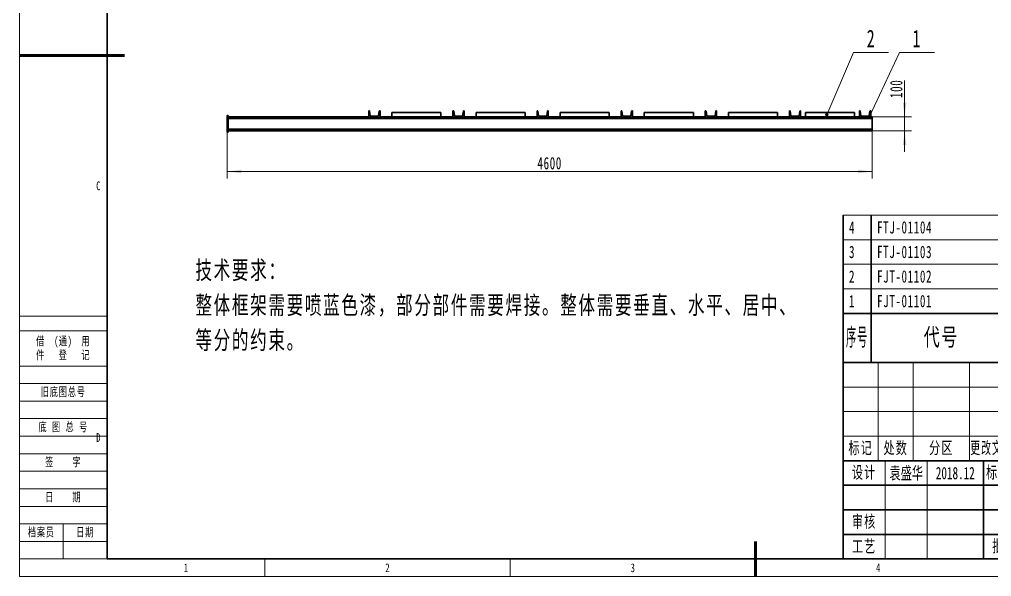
# Model space of a CAD drawing. Header units: millimetres. Extents: x -5250 to 5250, y -3712 to 3712.
# Drawn here: x -5250 to 1683, y -3712 to 257 of the extents above; entities that cross this region are included whole.
import ezdxf
from ezdxf.enums import TextEntityAlignment as Align

# ---------------------------------------------------------------- set-up
doc = ezdxf.new("R2010")
doc.units = ezdxf.units.MM
doc.layers.get('0').update_dxf_attribs({"lineweight": 35})
for name, color, linetype, lineweight in [('尺寸线层', 3, 'Continuous', 18), ('粗实线层', 7, 'Continuous', 35), ('细实线层', 7, 'Continuous', 18)]:
    doc.layers.add(name, color=color, linetype=linetype, lineweight=lineweight)
doc.styles.add('标准', font='', dxfattribs={"width": 0.667})
doc.styles.get('标准').set_extended_font_data('宋体')
doc.dimstyles.new('标准', dxfattribs={"dimscale": 625, "dimtxt": 3.5, "dimasz": 4, "dimexe": 2, "dimexo": 0, "dimtad": 1, "dimdsep": 46, "dimtxsty": '标准', "dimblk": '_CAXARROW', "dimcen": 0, "dimdle": 8, "dimazin": 2, "dimtfac": 0.707107, "dimtdec": 3, "dimtmove": 2, "dimatfit": 3, "dimfxl": 0, "dimfrac": 2, "dimtolj": 1, "dimarcsym": 0})

# ---------------------------------------------------------------- blocks, each defined once
blk = doc.blocks.new('$CAXA_FRAME_13B17AC1$')
at = {"layer": '粗实线层'}
for p, q in [((-185, 143.5), (-185, -143.5)), ((-185, -143.5), (205, -143.5))]:
    blk.add_line(p, q, dxfattribs=at)
at = {"layer": '粗实线层', "lineweight": 60}
for p, q in [((-210, 0), (-180, 0)), ((0, -148.5), (0, -138.5))]:
    blk.add_line(p, q, dxfattribs=at)
at = {"layer": '细实线层'}
for p, q in [((-210, 148.5), (-210, -148.5)), ((-185, -74.25), (-210, -74.25)), ((-140, -143.5), (-140, -148.5)), ((-70, -143.5), (-70, -148.5)), ((-210, -148.5), (210, -148.5))]:
    blk.add_line(p, q, dxfattribs=at)
at = {"layer": '尺寸线层', "style": '标准', "width": 0.667}
for tag, p in [('T1', (-162.5, 146)), ('T2', (-105, 146)), ('T3', (-35, 146)), ('T4', (35, 146)), ('T5', (105, 146)), ('T6', (172.5, 146)), ('L1', (-187.5, 108.875)), ('R1', (207.5, 108.875)), ('L2', (-187.5, 37.125)), ('R2', (207.5, 37.125)), ('L3', (-187.5, -37.125)), ('R3', (207.5, -37.125)), ('L4', (-187.5, -108.875)), ('R4', (207.5, -108.875)), ('B1', (-162.5, -146)), ('B2', (-105, -146)), ('B3', (-35, -146)), ('B4', (35, -146)), ('B5', (105, -146)), ('B6', (172.5, -146))]:
    blk.add_attdef(tag, text='', height=2.595, dxfattribs=at).set_placement(p, align=Align.MIDDLE_CENTER)
blk = doc.blocks.new('$CAXA_TITLE_151E506F$')
at = {"layer": '粗实线层'}
for p, q in [((0, 56), (-180, 56)), ((-180, 56), (-180, 0)), ((-100, 56), (-100, 0)), ((-50, 56), (-50, 0)), ((0, 0), (0, 56)), ((0, 39), (-50, 39)), ((-50, 28), (-180, 28)), ((-140, 28), (-140, 0)), ((-74, 28), (-74, 9)), ((-62, 28), (-62, 9)), ((-100, 21), (-180, 21)), ((0, 21), (-50, 21)), ((-100, 14), (-180, 14)), ((0, 9), (-100, 9)), ((-100, 7), (-180, 7)), ((0, 0), (-180, 0))]:
    blk.add_line(p, q, dxfattribs=at)
at = {"layer": '细实线层'}
for p, q in [((-170, 56), (-170, 28)), ((-160, 56), (-160, 28)), ((-144, 56), (-144, 28)), ((-128, 56), (-128, 0)), ((-116, 56), (-116, 0)), ((-100, 49), (-180, 49)), ((-100, 42), (-180, 42)), ((-100, 35), (-180, 35)), ((-168, 28), (-168, 0)), ((-156, 28), (-156, 0)), ((-50, 18), (-100, 18)), ((-93.5, 18), (-93.5, 9)), ((-87, 18), (-87, 9)), ((-80.5, 18), (-80.5, 9))]:
    blk.add_line(p, q, dxfattribs=at)
at = {"layer": '尺寸线层', "attachment_point": 5, "line_spacing_factor": 0.963108, "style": '标准'}
for s, insert, char_height, width in [('\\T1.1;标记', (-175, 31.5), 3.481, 18), ('\\T1.1;处数', (-165, 31.5), 3.481, 18), ('\\T1.1;分区', (-152, 31.5), 3.481, 30), ('\\T1.1;{\\W0.592404;更改文件号}', (-136, 31.5), 3.4806, 30), ('\\T1.1;签名', (-122, 31.5), 3.481, 22), ('\\T1.1;{\\W0.605422;年、月、日}', (-108, 31.5), 3.4806, 30), ('\\T1.1;设计', (-174, 24.5), 3.481, 22), ('\\T1.1;标准化', (-134, 24.5), 3.481, 22), ('\\T1.1;阶段标记', (-87, 23), 3.481, 50), ('\\T1.1;重量', (-68, 23), 3.481, 22), ('\\T1.1;比例', (-56, 23), 3.481, 22), ('\\T1.1;审核', (-174, 10.5), 3.481, 22), ('\\T1.1;工艺', (-174, 3.5), 3.481, 22), ('\\T1.1;批准', (-134, 3.5), 3.481, 22), ('\\T1.1;共', (-95, 4.5), 3.481, 8), ('\\T1.1;张', (-81, 4.5), 3.481, 8), ('\\T1.1;第', (-69, 4.5), 3.481, 8), ('\\T1.1;张', (-55, 4.5), 3.481, 8)]:
    blk.add_mtext(s, dxfattribs=dict(at, insert=insert, char_height=char_height, width=width))
at = {"layer": '尺寸线层', "style": '标准'}
for tag, height, width, p in [('标记C', 3.63, 0.664996, (-175, 52.5)), ('处数C', 3.63, 0.664996, (-165, 52.5)), ('分区C', 3.63, 0.667, (-152, 52.5)), ('更改文件号C', 3.63, 0.498314, (-136, 52.5)), ('更改签名C', 3.63, 0.447537, (-122, 52.5)), ('更改日期C', 3.63, 0.610278, (-108, 52.5)), ('单位名称', 5.19, 0.667, (-25, 47.5)), ('标记B', 3.63, 0.664996, (-175, 45.5)), ('处数B', 3.63, 0.664996, (-165, 45.5)), ('分区B', 3.63, 0.667, (-152, 45.5)), ('更改文件号B', 3.63, 0.498314, (-136, 45.5)), ('更改签名B', 3.63, 0.447537, (-122, 45.5)), ('更改日期B', 3.63, 0.610278, (-108, 45.5)), ('材料名称', 5.19, 0.667, (-75, 42)), ('标记A', 3.63, 0.664996, (-175, 38.5)), ('处数A', 3.63, 0.664996, (-165, 38.5)), ('分区A', 3.63, 0.667, (-152, 38.5)), ('更改文件号A', 3.63, 0.498314, (-136, 38.5)), ('更改签名A', 3.63, 0.447537, (-122, 38.5)), ('更改日期A', 3.63, 0.610278, (-108, 38.5)), ('图纸名称', 5.19, 0.667, (-25, 30)), ('设计', 3.63, 0.667, (-162, 24.5)), ('设计日期', 3.63, 0.667, (-148, 24.5)), ('标准化', 3.63, 0.667, (-122, 24.5)), ('标准化日期', 3.63, 0.554163, (-108, 24.5)), ('图纸编号', 5.19, 0.667, (-25, 15)), ('阶段标记S', 3.63, 0.223769, (-96.75, 13.5)), ('阶段标记A', 3.63, 0.223769, (-90.25, 13.5)), ('阶段标记B', 3.63, 0.223769, (-83.75, 13.5)), ('阶段标记C', 3.63, 0.223769, (-77.25, 13.5)), ('重量', 3.63, 0.667, (-68, 13.5)), ('图纸比例', 3.63, 0.510551, (-56, 13.5)), ('审核', 3.63, 0.667, (-162, 10.5)), ('审核日期', 3.63, 0.667, (-148, 10.5)), ('工艺', 3.63, 0.667, (-162, 3.5)), ('工艺日期', 3.63, 0.667, (-148, 3.5)), ('批准', 3.63, 0.667, (-122, 3.5)), ('批准日期', 3.63, 0.667, (-108, 3.5)), ('页数', 3.63, 0.667, (-88, 4.5)), ('页码', 3.63, 0.667, (-62, 4.5)), ('投影符号', 3.63, 0.667, (-25, 4.5))]:
    blk.add_attdef(tag, text='', height=height, dxfattribs=dict(at, width=width)).set_placement(p, align=Align.MIDDLE_CENTER)
blk = doc.blocks.new('*X5')
at = {"layer": '细实线层'}
for p, q in [((-25, 65), (0, 65)), ((-25, 55), (0, 55)), ((-25, 50), (0, 50)), ((-25, 45), (0, 45)), ((-25, 40), (0, 40)), ((-25, 35), (0, 35)), ((-25, 30), (0, 30)), ((-25, 25), (0, 25)), ((-25, 20), (0, 20)), ((-25, 15), (0, 15)), ((-25, 10), (0, 10)), ((-12.5, 0), (-12.5, 10)), ((-25, 5), (0, 5)), ((-25, 0), (0, 0))]:
    blk.add_line(p, q, dxfattribs=at)
at = {"layer": '尺寸线层', "attachment_point": 5, "line_spacing_factor": 0.963108, "style": '标准'}
for s, insert, char_height, width in [('\\T1.1;借  (通)  用\\P件   登   记', (-12.5, 60), 2.4861, 48), ('\\T1.1;旧底图总号', (-12.5, 47.5), 2.4861, 48), ('\\T1.1;底 图 总 号', (-12.5, 37.5), 2.4861, 48), ('\\T1.1;签    字', (-12.5, 27.5), 2.4861, 48), ('\\T1.1;日    期', (-12.5, 17.5), 2.4861, 48), ('\\T1.1;档案员', (-18.75, 7.5), 2.486, 23), ('\\T1.1;日期', (-6.25, 7.5), 2.486, 23)]:
    blk.add_mtext(s, dxfattribs=dict(at, insert=insert, char_height=char_height, width=width))
at = {"layer": '尺寸线层', "style": '标准', "width": 0.667}
for tag, p in [('登记', (-12.5, 52.5)), ('旧底图总号', (-12.5, 42.5)), ('底图总号', (-12.5, 32.5)), ('签字', (-12.5, 22.5)), ('签字日期', (-12.5, 12.5)), ('档案员', (-18.75, 2.5)), ('日期', (-6.25, 2.5))]:
    blk.add_attdef(tag, text='', height=2.6, dxfattribs=at).set_placement(p, align=Align.MIDDLE_CENTER)
blk = doc.blocks.new('$CAXA_BOMTABLE_86AFA1F5$')
at = {"layer": '细实线层', "color": 0, "linetype": 'Continuous', "lineweight": 18}
for p, q in [((-4500, 1050), (0, 1050)), ((-4500, 875), (0, 875)), ((-4500, 875), (0, 875)), ((-4500, 700), (0, 700)), ((-4500, 700), (0, 700)), ((-4500, 525), (0, 525)), ((-4500, 525), (0, 525)), ((-4500, 350), (0, 350))]:
    blk.add_line(p, q, dxfattribs=at)
at = {"layer": '细实线层', "color": 0, "linetype": 'Continuous', "lineweight": 35}
for p, q in [((-4500, 1050), (-4500, 875)), ((-4300, 1050), (-4300, 875)), ((-3300, 1050), (-3300, 875)), ((-2200, 1050), (-2200, 875)), ((-2000, 1050), (-2000, 875)), ((-1050, 1050), (-1050, 875)), ((-800, 1050), (-800, 875)), ((-500, 1050), (-500, 875)), ((0, 1050), (0, 875)), ((0, 1050), (0, 875)), ((-4500, 875), (-4500, 700)), ((-4300, 875), (-4300, 700)), ((-3300, 875), (-3300, 700)), ((-2200, 875), (-2200, 700)), ((-2000, 875), (-2000, 700)), ((-1050, 875), (-1050, 700)), ((-800, 875), (-800, 700)), ((-500, 875), (-500, 700)), ((0, 875), (0, 700)), ((0, 875), (0, 700)), ((-4500, 700), (-4500, 525)), ((-4300, 700), (-4300, 525)), ((-3300, 700), (-3300, 525)), ((-2200, 700), (-2200, 525)), ((-2000, 700), (-2000, 525)), ((-1050, 700), (-1050, 525)), ((-800, 700), (-800, 525)), ((-500, 700), (-500, 525)), ((0, 700), (0, 525)), ((0, 700), (0, 525)), ((-4500, 525), (-4500, 350)), ((-4300, 525), (-4300, 350)), ((-3300, 525), (-3300, 350)), ((-2200, 525), (-2200, 350)), ((-2000, 525), (-2000, 350)), ((-1050, 525), (-1050, 350)), ((-800, 525), (-800, 350)), ((-500, 525), (-500, 350)), ((0, 525), (0, 350)), ((0, 525), (0, 350)), ((-4500, 350), (0, 350)), ((-4500, 350), (-4500, 0)), ((-4300, 350), (-4300, 0)), ((-3300, 350), (-3300, 0)), ((-2200, 350), (-2200, 0)), ((-2000, 350), (-2000, 0)), ((-1050, 350), (-1050, 0)), ((-800, 350), (-800, 175)), ((-500, 350), (-500, 175)), ((0, 350), (0, 0)), ((-1050, 175), (-500, 175)), ((-500, 175), (-500, 0)), ((-4500, 0), (0, 0))]:
    blk.add_line(p, q, dxfattribs=at)
at = {"layer": '细实线层', "color": 0, "line_spacing_factor": 1.15057, "style": '标准'}
for s, insert, char_height, width, attachment_point in [('\\T1.1;4', (-4458.5, 962.5), 87.5, 299.5, 4), ('\\T1.1;FTJ-01104', (-4258.5, 962.5), 87.5, 1899.5, 4), ('\\T1.1;支架固定块', (-3258.5, 962.5), 87.5, 2099.5, 4), ('\\T1.1;2', (-2158.5, 962.5), 87.5, 299.5, 4), ('\\T1.1;45#', (-1958.5, 962.5), 87.5, 1799.5, 4), ('\\T1.1;挡板固定板2', (-3258.5, 787.5), 87.5, 2099.5, 4), ('\\T1.1;Q235', (-1958.5, 787.5), 87.5, 1799.5, 4), ('\\T1.1;3', (-4458.5, 787.5), 87.5, 299.5, 4), ('\\T1.1;FTJ-01103', (-4258.5, 787.5), 87.5, 1899.5, 4), ('\\T1.1;12', (-2158.5, 787.5), 87.5, 299.5, 4), ('\\T1.1;2', (-4458.5, 612.5), 87.5, 299.5, 4), ('\\T1.1;FJT-01102', (-4258.5, 612.5), 87.5, 1899.5, 4), ('\\T1.1;挡板固定板', (-3258.5, 612.5), 87.5, 2099.5, 4), ('\\T1.1;24', (-2158.5, 612.5), 87.5, 299.5, 4), ('\\T1.1;Q235', (-1958.5, 612.5), 87.5, 1799.5, 4), ('\\T1.1;支架固定块', (-3258.5, 437.5), 87.5, 2099.5, 4), ('\\T1.1;Q235', (-1958.5, 437.5), 87.5, 1799.5, 4), ('\\T1.1;1', (-4458.5, 437.5), 87.5, 299.5, 4), ('\\T1.1;FJT-01101', (-4258.5, 437.5), 87.5, 1899.5, 4), ('\\T1.1;14', (-2158.5, 437.5), 87.5, 299.5, 4), ('\\T1.1;单件', (-925, 262.5), 87.5, 418.5, 5), ('\\T1.1;总计', (-650, 262.5), 87.5, 508.5, 5), ('\\T1.1;{\\W0.425474;序号}', (-4400, 175), 125, 297, 5), ('\\T1.1;代号', (-3800, 175), 125, 1737, 5), ('\\T1.1;名称', (-2750, 175), 125, 1917, 5), ('\\T1.1;{\\W0.422936;数量}', (-2100, 175), 125, 297, 5), ('\\T1.1;材料', (-1525, 175), 125, 1647, 5), ('\\T1.1;备注', (-250, 175), 125, 837, 5), ('\\T1.1;重量', (-775, 87.5), 87.5, 958.5, 5)]:
    blk.add_mtext(s, dxfattribs=dict(at, insert=insert, char_height=char_height, width=width, attachment_point=attachment_point))
blk = doc.blocks.new('*X7')
at = {"layer": '尺寸线层', "linetype": 'Continuous', "lineweight": 18}
for points in [[(-3768.3, -826.5), (-3668.3, -814), (-3668.3, -839)], [(831.7, -826.5), (731.7, -814), (731.7, -839)]]:
    blk.add_hatch(color=0, dxfattribs=at).paths.add_polyline_path(points, flags=0)
at = {"layer": '尺寸线层', "color": 0, "linetype": 'Continuous', "lineweight": 18}
for p, q in [((-3768.3, -546.8), (-3768.3, -876.5)), ((831.7, -536.8), (831.7, -876.5)), ((-3768.3, -826.5), (831.7, -826.5))]:
    blk.add_line(p, q, dxfattribs=at)
at = {"layer": '尺寸线层', "color": 0, "lineweight": 18, "insert": (-1468.3, -767.7), "char_height": 87.5, "width": 344.567, "attachment_point": 5, "line_spacing_factor": 1.15057, "style": '标准'}
blk.add_mtext('\\T1.1;4600', dxfattribs=at)
blk = doc.blocks.new('_CAXARROW')
blk.add_hatch(color=0).paths.add_polyline_path([(0, 0), (-1, 0.125), (-1, -0.125)], flags=0)
blk = doc.blocks.new('*X9')
at = {"layer": '尺寸线层', "linetype": 'Continuous', "lineweight": 18}
for points in [[(1063.4, -436.8), (1075.9, -336.8), (1050.9, -336.8)], [(1063.4, -536.8), (1075.9, -636.8), (1050.9, -636.8)]]:
    blk.add_hatch(color=0, dxfattribs=at).paths.add_polyline_path(points, flags=0)
at = {"layer": '尺寸线层', "color": 0, "linetype": 'Continuous', "lineweight": 18}
for p, q in [((1063.4, -177.3), (1063.4, -686.8)), ((831.7, -436.8), (1113.4, -436.8)), ((831.7, -536.8), (1113.4, -536.8))]:
    blk.add_line(p, q, dxfattribs=at)
at = {"layer": '尺寸线层', "color": 0, "lineweight": 18, "insert": (1004.3, -237.2), "char_height": 87.5, "width": 239.71, "attachment_point": 5, "rotation": 90, "line_spacing_factor": 1.15057, "style": '标准'}
blk.add_mtext('\\T1.1;100', dxfattribs=at)
blk = doc.blocks.new('*X22')
at = {"layer": '细实线层', "lineweight": 18}
h = blk.add_hatch(color=0, dxfattribs=at)
edge = h.paths.add_edge_path(flags=0)
edge.add_arc((0, 0), 12.5, 0, 360)
at = {"layer": '细实线层', "color": 0}
for p, q in [((0, 0), (213.4, 456)), ((213.4, 456), (463.4, 456))]:
    blk.add_line(p, q, dxfattribs=at)
at = {"layer": '细实线层', "color": 0, "lineweight": 18, "insert": (338.4, 493.5), "char_height": 125, "width": 425, "attachment_point": 8, "line_spacing_factor": 1.15057, "style": '标准'}
blk.add_mtext('\\T1.1;1', dxfattribs=at)
blk = doc.blocks.new('*X23')
at = {"layer": '细实线层', "lineweight": 18}
h = blk.add_hatch(color=0, dxfattribs=at)
edge = h.paths.add_edge_path(flags=0)
edge.add_arc((0, 0), 12.5, 0, 360)
at = {"layer": '细实线层', "color": 0}
for p, q in [((0, 0), (190.8, 443.1)), ((190.8, 443.1), (440.8, 443.1))]:
    blk.add_line(p, q, dxfattribs=at)
at = {"layer": '细实线层', "color": 0, "lineweight": 18, "insert": (315.8, 480.6), "char_height": 125, "width": 425, "attachment_point": 8, "line_spacing_factor": 1.15057, "style": '标准'}
blk.add_mtext('\\T1.1;2', dxfattribs=at)

msp = doc.modelspace()

# ---------------------------------------------------------------- linework, layer by layer
at = {"layer": '粗实线层', "linetype": 'Continuous', "lineweight": 35}
for p, q in [((-2755.895, -393.76), (-2758.331, -393.76)), ((-2758.331, -393.76), (-2758.331, -436.76)), ((-2747.731, -429.228), (-2752.931, -396.292)), ((-2683.731, -396.292), (-2688.931, -429.228)), ((-2678.331, -393.76), (-2680.768, -393.76)), ((-2678.331, -436.76), (-2678.331, -393.76)), ((-2593.331, -406.76), (-2593.331, -436.76)), ((-2243.331, -406.76), (-2593.331, -406.76)), ((-2243.331, -406.76), (-2243.331, -436.76)), ((-2155.895, -393.76), (-2158.331, -393.76)), ((-2158.331, -393.76), (-2158.331, -436.76)), ((-2147.731, -429.228), (-2152.931, -396.292)), ((-2083.731, -396.292), (-2088.931, -429.228)), ((-2078.331, -393.76), (-2080.768, -393.76)), ((-2078.331, -436.76), (-2078.331, -393.76)), ((-1993.331, -406.76), (-1993.331, -436.76)), ((-1643.331, -406.76), (-1993.331, -406.76)), ((-1643.331, -406.76), (-1643.331, -436.76)), ((-1555.895, -393.76), (-1558.331, -393.76)), ((-1558.331, -393.76), (-1558.331, -436.76)), ((-1547.731, -429.228), (-1552.931, -396.292)), ((-1483.731, -396.292), (-1488.931, -429.228)), ((-1478.331, -393.76), (-1480.768, -393.76)), ((-1478.331, -436.76), (-1478.331, -393.76)), ((-1393.331, -406.76), (-1393.331, -436.76)), ((-1043.331, -406.76), (-1393.331, -406.76)), ((-1043.331, -406.76), (-1043.331, -436.76)), ((-955.895, -393.76), (-958.331, -393.76)), ((-958.331, -393.76), (-958.331, -436.76)), ((-947.731, -429.228), (-952.931, -396.292)), ((-883.731, -396.292), (-888.931, -429.228)), ((-878.331, -393.76), (-880.768, -393.76)), ((-878.331, -436.76), (-878.331, -393.76)), ((-443.331, -406.76), (-793.331, -406.76)), ((-793.331, -406.76), (-793.331, -436.76)), ((-443.331, -406.76), (-443.331, -436.76)), ((-355.895, -393.76), (-358.331, -393.76)), ((-358.331, -393.76), (-358.331, -436.76)), ((-347.731, -429.228), (-352.931, -396.292)), ((-283.731, -396.292), (-288.931, -429.228)), ((-278.331, -393.76), (-280.768, -393.76)), ((-278.331, -436.76), (-278.331, -393.76)), ((156.669, -406.76), (-193.331, -406.76)), ((-193.331, -406.76), (-193.331, -436.76)), ((156.669, -406.76), (156.669, -436.76)), ((244.105, -393.76), (241.669, -393.76)), ((241.669, -393.76), (241.669, -436.76)), ((252.269, -429.228), (247.069, -396.292)), ((316.269, -396.292), (311.069, -429.228)), ((321.669, -393.76), (319.232, -393.76)), ((321.669, -436.76), (321.669, -393.76)), ((356.669, -406.76), (356.669, -436.76)), ((706.669, -406.76), (356.669, -406.76)), ((706.669, -406.76), (706.669, -436.76)), ((744.105, -393.76), (741.669, -393.76)), ((741.669, -393.76), (741.669, -436.76)), ((752.269, -429.228), (747.069, -396.292)), ((816.269, -396.292), (811.069, -429.228)), ((821.669, -393.76), (819.232, -393.76)), ((821.669, -436.76), (821.669, -393.76)), ((-3760.331, -426.76), (-3768.331, -426.76)), ((-3768.331, -426.76), (-3768.331, -546.76)), ((-3760.331, -426.76), (-3760.331, -546.76)), ((-2758.331, -436.76), (-3760.331, -436.76)), ((-3760.331, -441.76), (831.669, -441.76)), ((-3760.331, -448.76), (831.669, -448.76)), ((-2691.895, -431.76), (-2744.768, -431.76)), ((-2158.331, -436.76), (-2678.331, -436.76)), ((-2091.895, -431.76), (-2144.768, -431.76)), ((-1558.331, -436.76), (-2078.331, -436.76)), ((-1491.895, -431.76), (-1544.768, -431.76)), ((-958.331, -436.76), (-1478.331, -436.76)), ((-891.895, -431.76), (-944.768, -431.76)), ((-358.331, -436.76), (-878.331, -436.76)), ((-291.895, -431.76), (-344.768, -431.76)), ((241.669, -436.76), (-278.331, -436.76)), ((308.105, -431.76), (255.232, -431.76)), ((741.669, -436.76), (321.669, -436.76)), ((808.105, -431.76), (755.232, -431.76)), ((831.669, -436.76), (821.669, -436.76)), ((831.669, -436.76), (831.669, -439.193)), ((831.669, -439.193), (831.669, -442.157)), ((831.669, -442.157), (831.669, -448.363)), ((831.669, -448.363), (831.669, -451.327)), ((831.669, -451.327), (831.669, -522.193)), ((-3760.331, -546.76), (-3768.331, -546.76)), ((831.669, -524.76), (-3760.331, -524.76)), ((831.669, -531.76), (-3760.331, -531.76)), ((831.669, -536.76), (-3760.331, -536.76)), ((831.669, -522.193), (831.669, -525.157)), ((831.669, -525.157), (831.669, -531.363)), ((831.669, -531.363), (831.669, -534.327)), ((831.669, -534.327), (831.669, -536.76))]:
    msp.add_line(p, q, dxfattribs=at)
for centre, start, end in [((-2755.895, -396.76), 8.9726266, 90), ((-2680.768, -396.76), 90, 171.0273734), ((-2155.895, -396.76), 8.9726266, 90), ((-2080.768, -396.76), 90, 171.0273734), ((-1555.895, -396.76), 8.9726266, 90), ((-1480.768, -396.76), 90, 171.0273734), ((-955.895, -396.76), 8.9726266, 90), ((-880.768, -396.76), 90, 171.0273734), ((-355.895, -396.76), 8.9726266, 90), ((-280.768, -396.76), 90, 171.0273734), ((244.105, -396.76), 8.9726266, 90), ((319.232, -396.76), 90, 171.0273734), ((744.105, -396.76), 8.9726266, 90), ((819.232, -396.76), 90, 171.0273734), ((-2744.768, -428.76), 188.9726266, 270), ((-2691.895, -428.76), 270, 351.0273734), ((-2144.768, -428.76), 188.9726266, 270), ((-2091.895, -428.76), 270, 351.0273734), ((-1544.768, -428.76), 188.9726266, 270), ((-1491.895, -428.76), 270, 351.0273734), ((-944.768, -428.76), 188.9726266, 270), ((-891.895, -428.76), 270, 351.0273734), ((-344.768, -428.76), 188.9726266, 270), ((-291.895, -428.76), 270, 351.0273734), ((255.232, -428.76), 188.9726266, 270), ((308.105, -428.76), 270, 351.0273734), ((755.232, -428.76), 188.9726266, 270), ((808.105, -428.76), 270, 351.0273734)]:
    msp.add_arc(centre, 3, start, end, dxfattribs=at)

# ---------------------------------------------------------------- block references
at = {"layer": '粗实线层'}
ref = msp.add_blockref('$CAXA_FRAME_13B17AC1$', (0, 0), dxfattribs=dict(at, xscale=25, yscale=25, zscale=25))
ref.add_attrib('L3', 'C', dxfattribs={"layer": '尺寸线层', "height": 62.5, "style": '标准', "width": 0.667}).set_placement((-4687.5, -928.125), align=Align.MIDDLE_CENTER)
ref.add_attrib('L4', 'D', dxfattribs={"layer": '尺寸线层', "height": 62.5, "style": '标准', "width": 0.667}).set_placement((-4687.5, -2721.875), align=Align.MIDDLE_CENTER)
ref.add_attrib('B1', '1', dxfattribs={"layer": '尺寸线层', "height": 62.5, "style": '标准', "width": 0.667}).set_placement((-4062.5, -3650), align=Align.MIDDLE_CENTER)
ref.add_attrib('B2', '2', dxfattribs={"layer": '尺寸线层', "height": 62.5, "style": '标准', "width": 0.667}).set_placement((-2625, -3650), align=Align.MIDDLE_CENTER)
ref.add_attrib('B3', '3', dxfattribs={"layer": '尺寸线层', "height": 62.5, "style": '标准', "width": 0.667}).set_placement((-875, -3650), align=Align.MIDDLE_CENTER)
ref.add_attrib('B4', '4', dxfattribs={"layer": '尺寸线层', "height": 62.5, "style": '标准', "width": 0.667}).set_placement((875, -3650), align=Align.MIDDLE_CENTER)
at = {"layer": '粗实线层', "xscale": 25, "yscale": 25, "zscale": 25}
msp.add_blockref('*X5', (-4625, -3587.5), dxfattribs=at)
at = {"layer": '粗实线层'}
ref = msp.add_blockref('$CAXA_TITLE_151E506F$', (5125, -3587.5), dxfattribs=dict(at, xscale=25, yscale=25, zscale=25))
ref.add_attrib('单位名称', '宁德师范学院', dxfattribs={"layer": '尺寸线层', "height": 125, "style": '标准', "width": 0.667}).set_placement((4500, -2400), align=Align.MIDDLE_CENTER)
ref.add_attrib('图纸名称', '右支架', dxfattribs={"layer": '尺寸线层', "height": 125, "style": '标准', "width": 0.667}).set_placement((4500, -2837.5), align=Align.MIDDLE_CENTER)
ref.add_attrib('图纸编号', 'FJT-01100', dxfattribs={"layer": '尺寸线层', "height": 125, "style": '标准', "width": 0.667}).set_placement((4500, -3212.5), align=Align.MIDDLE_CENTER)
ref.add_attrib('图纸比例', '1:25', dxfattribs={"layer": '尺寸线层', "height": 87.5, "style": '标准', "width": 0.667}).set_placement((3725, -3250), align=Align.MIDDLE_CENTER)
ref.add_attrib('设计', '袁盛华', dxfattribs={"layer": '尺寸线层', "height": 87.5, "style": '标准', "width": 0.667}).set_placement((1075, -2975), align=Align.MIDDLE_CENTER)
ref.add_attrib('设计日期', '2018.12', dxfattribs={"layer": '尺寸线层', "height": 87.5, "style": '标准', "width": 0.667}).set_placement((1425, -2975), align=Align.MIDDLE_CENTER)
at = {"layer": '细实线层'}
for name, p in [('*X23', (508.49, -421.319)), ('*X22', (812.713, -434.189)), ('$CAXA_BOMTABLE_86AFA1F5$', (5125, -2187.5))]:
    msp.add_blockref(name, p, dxfattribs=at)

# ---------------------------------------------------------------- texts
at = {"insert": (-3994.906, -1463.276), "char_height": 130, "width": 4328.96998, "attachment_point": 1, "line_spacing_factor": 1.15057, "style": '标准'}
msp.add_mtext('\\T1.1;技术要求：\\P整体框架需要喷蓝色漆，部分部件需要焊接。整体需要垂直、水平、居中、等分的约束。', dxfattribs=at)

# ---------------------------------------------------------------- dimensions: what is measured, and where the dimension line sits
at = {"layer": '尺寸线层', "lineweight": 18}
dim = msp.add_linear_dim(base=(1063.419, -536.76), p1=(831.669, -436.76), p2=(831.669, -536.76), angle=270, dimstyle='标准', override={"dimsah": 1, "dimtfill": 1, "dimtzin": 0}, dxfattribs=at)
dim.commit()
dim.dimension.update_dxf_attribs({"geometry": '*X9', "text_midpoint": (1004.289, -237.222), "dimtype": 160})
dim = msp.add_linear_dim(base=(831.669, -826.541), p1=(-3768.331, -546.76), p2=(831.669, -536.76), dimstyle='标准', override={"dimsah": 1, "dimtfill": 1, "dimtzin": 0}, dxfattribs=at)
dim.commit()
dim.dimension.update_dxf_attribs({"geometry": '*X7', "text_midpoint": (-1468.331, -767.654), "dimtype": 160})

doc.saveas('drawing.dxf')
